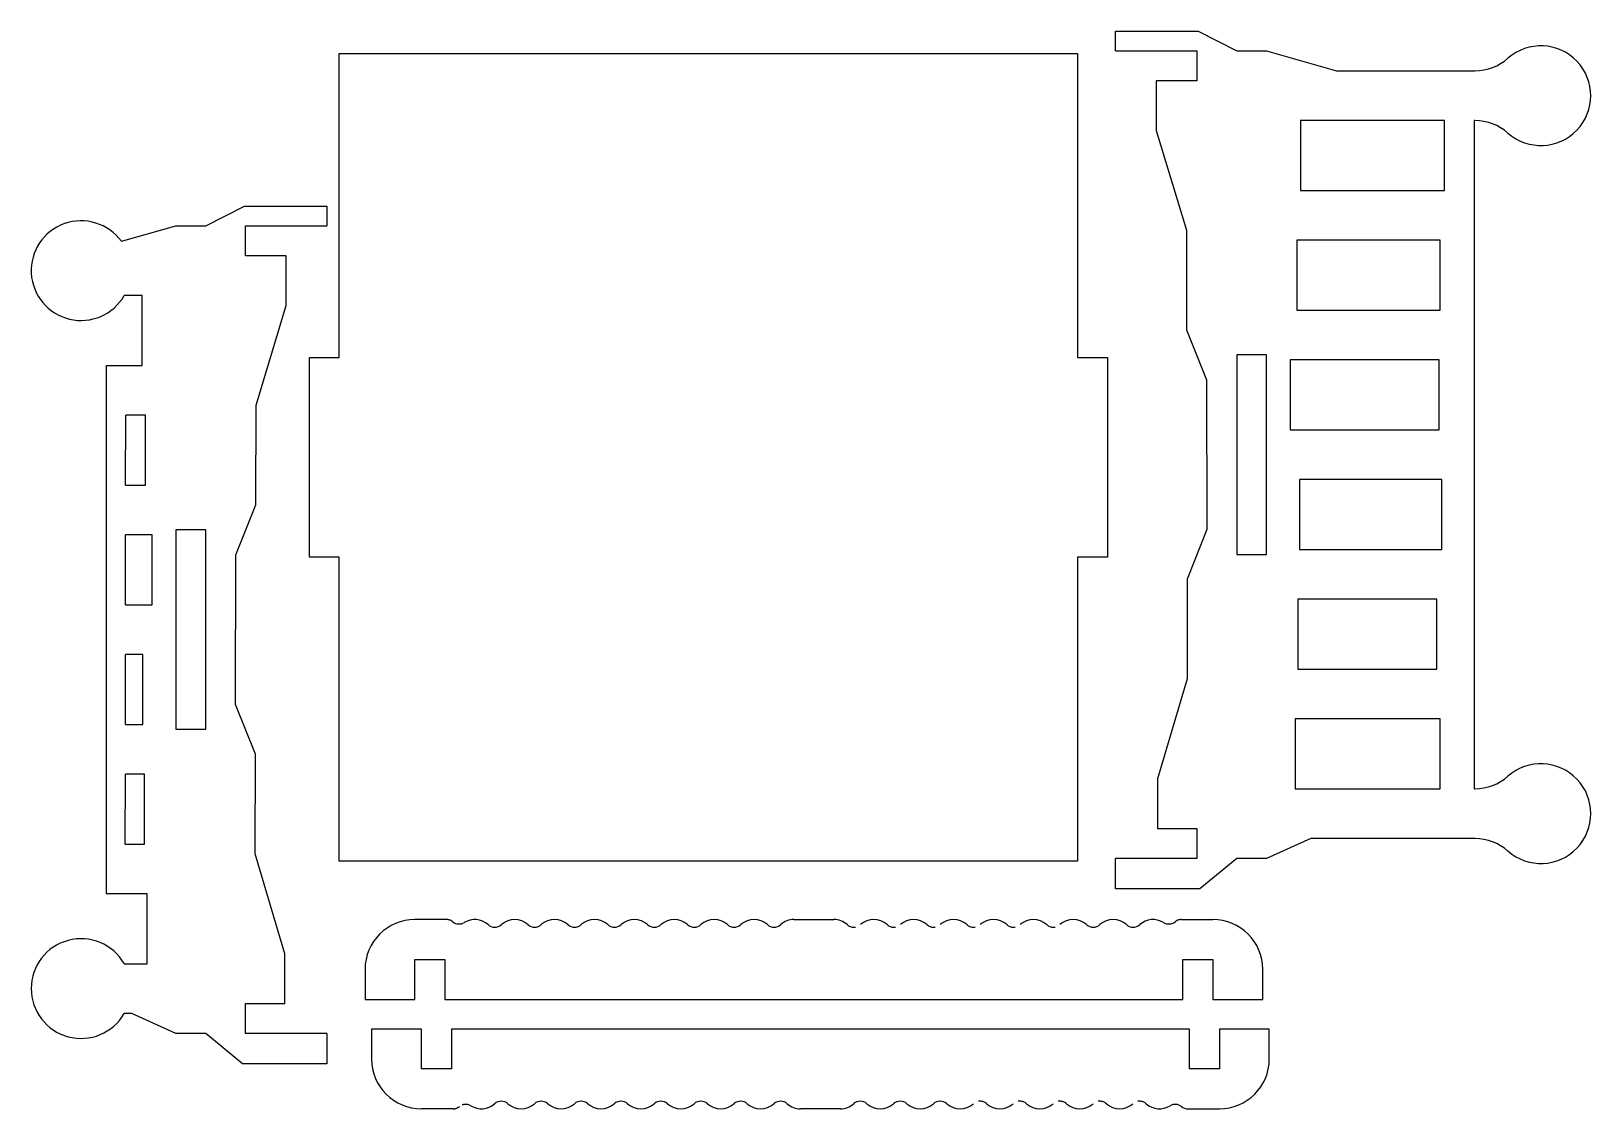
# Model space of a CAD drawing. Extents: x 114 to 374, y 85 to 266.
import ezdxf

# ---------------------------------------------------------------- set-up
doc = ezdxf.new("R2010")
doc.units = 0
doc.header["$MEASUREMENT"] = 0
doc.linetypes.add('HIDDEN', pattern=[4.5, 1.5, -1.5, 1.5])
doc.layers.add('2', color=7, linetype='Continuous')

msp = doc.modelspace()

# ---------------------------------------------------------------- linework, layer by layer
at = {"layer": '2', "color": 40, "linetype": 'Continuous'}
for p, q in [((294.86, 265.51), (308.65, 265.51)), ((294.86, 262.23), (294.86, 265.51)), ((308.65, 265.51), (315.11, 262.23)), ((165.17, 261.78), (288.5, 261.78)), ((165.17, 210.95), (165.17, 261.78)), ((288.5, 261.78), (288.5, 210.95)), ((294.86, 262.23), (308.44, 262.23)), ((308.44, 262.23), (308.44, 257.23)), ((315.11, 262.23), (320.11, 262.23)), ((320.11, 262.23), (331.78, 258.9)), ((331.78, 258.9), (354.92, 258.9)), ((301.65, 257.23), (301.67, 248.9)), ((308.44, 257.23), (301.65, 257.23)), ((349.81, 250.57), (325.75, 250.57)), ((325.75, 250.57), (325.75, 238.9)), ((349.81, 238.9), (349.81, 250.57)), ((354.79, 250.57), (354.79, 138.91)), ((301.67, 248.9), (306.7, 232.24)), ((325.75, 238.9), (349.81, 238.9)), ((142.85, 232.99), (149.32, 236.27)), ((149.32, 236.27), (163.1, 236.27)), ((163.1, 236.27), (163.1, 232.99)), ((128.76, 230.39), (137.85, 232.99)), ((137.85, 232.99), (142.85, 232.99)), ((149.52, 227.99), (149.52, 232.99)), ((149.52, 232.99), (163.1, 232.99)), ((306.7, 232.24), (306.74, 215.57)), ((349.1, 230.57), (325.18, 230.57)), ((325.18, 230.57), (325.18, 218.9)), ((349.1, 218.9), (349.1, 230.57)), ((156.31, 227.99), (149.52, 227.99)), ((156.29, 219.66), (156.31, 227.99)), ((132.21, 221.33), (129.24, 221.33)), ((132.21, 209.66), (132.21, 221.33)), ((151.26, 202.99), (156.29, 219.66)), ((325.18, 218.9), (349.1, 218.9)), ((306.74, 215.57), (310.09, 207.24)), ((320.11, 211.4), (315.11, 211.4)), ((315.11, 211.4), (315.11, 178.07)), ((320.11, 178.07), (320.11, 211.4)), ((126.19, 209.66), (126.19, 121.33)), ((126.19, 209.66), (132.21, 209.66)), ((160.17, 210.95), (165.17, 210.95)), ((160.17, 177.62), (160.17, 210.95)), ((288.5, 210.95), (293.5, 210.95)), ((293.5, 210.95), (293.5, 177.62)), ((348.96, 210.57), (324.05, 210.57)), ((324.05, 210.57), (324.05, 198.9)), ((348.96, 198.9), (348.96, 210.57)), ((310.09, 207.24), (310.14, 182.24)), ((129.47, 189.66), (129.48, 201.33)), ((132.78, 201.33), (129.48, 201.33)), ((132.78, 189.66), (132.78, 201.33)), ((151.23, 186.33), (151.26, 202.99)), ((324.05, 198.9), (348.96, 198.9)), ((349.39, 190.57), (325.61, 190.57)), ((325.61, 190.57), (325.61, 178.9)), ((349.39, 178.9), (349.39, 190.57)), ((129.47, 189.66), (132.78, 189.66)), ((147.88, 177.99), (151.23, 186.33)), ((129.45, 169.66), (129.46, 181.33)), ((133.92, 181.33), (129.46, 181.33)), ((133.92, 169.66), (133.92, 181.33)), ((137.85, 182.16), (137.85, 148.83)), ((142.85, 182.16), (137.85, 182.16)), ((142.85, 148.83), (142.85, 182.16)), ((310.14, 182.24), (306.82, 173.9)), ((147.83, 153), (147.88, 177.99)), ((165.17, 177.62), (160.17, 177.62)), ((165.17, 126.79), (165.17, 177.62)), ((288.5, 177.62), (288.5, 126.79)), ((293.5, 177.62), (288.5, 177.62)), ((315.11, 178.07), (320.11, 178.07)), ((325.61, 178.9), (349.39, 178.9)), ((306.82, 173.9), (306.85, 157.24)), ((129.45, 169.66), (133.92, 169.66)), ((348.53, 170.57), (325.33, 170.57)), ((325.33, 170.57), (325.33, 158.91)), ((348.53, 158.91), (348.53, 170.57)), ((129.43, 149.66), (129.44, 161.33)), ((132.35, 161.33), (129.44, 161.33)), ((132.35, 149.66), (132.35, 161.33)), ((306.85, 157.24), (301.89, 140.57)), ((325.33, 158.91), (348.53, 158.91)), ((151.14, 144.66), (147.83, 153)), ((129.43, 149.66), (132.35, 149.66)), ((137.85, 148.83), (142.85, 148.83)), ((324.9, 150.57), (324.9, 138.91)), ((349.1, 150.57), (324.9, 150.57)), ((349.1, 138.91), (349.1, 150.57)), ((151.11, 128), (151.14, 144.66)), ((129.41, 129.66), (129.42, 141.33)), ((132.64, 141.33), (129.42, 141.33)), ((132.64, 129.66), (132.64, 141.33)), ((301.89, 140.57), (301.9, 132.24)), ((324.9, 138.91), (349.1, 138.91)), ((301.9, 132.24), (308.44, 132.24)), ((308.44, 132.24), (308.44, 127.24)), ((327.47, 130.57), (320.11, 127.24)), ((354.92, 130.57), (327.47, 130.57)), ((129.41, 129.66), (132.64, 129.66)), ((156.08, 111.33), (151.11, 128)), ((288.5, 126.79), (165.17, 126.79)), ((308.44, 127.24), (294.86, 127.24)), ((294.86, 122.18), (294.86, 127.24)), ((315.11, 127.24), (308.94, 122.18)), ((320.11, 127.24), (315.11, 127.24)), ((133.06, 121.33), (126.19, 121.33)), ((133.06, 109.66), (133.06, 121.33)), ((308.94, 122.18), (294.86, 122.18)), ((183.09, 117.04), (177.8, 117.04)), ((241.14, 117.04), (247.8, 117.04)), ((305.85, 117.04), (311.13, 117.04)), ((129.24, 109.66), (133.06, 109.66)), ((156.06, 103), (156.08, 111.33)), ((177.8, 103.7), (177.8, 110.37)), ((177.8, 110.37), (182.8, 110.37)), ((182.8, 110.37), (182.8, 103.7)), ((306.13, 110.37), (311.13, 110.37)), ((306.13, 103.7), (306.13, 110.37)), ((311.13, 110.37), (311.13, 103.7)), ((169.47, 108.7), (169.47, 103.7)), ((319.47, 103.7), (319.47, 108.7)), ((149.52, 98), (149.52, 103)), ((149.52, 103), (156.06, 103)), ((169.47, 103.7), (177.8, 103.7)), ((182.8, 103.7), (306.13, 103.7)), ((311.13, 103.7), (319.47, 103.7)), ((137.85, 98), (130.49, 101.33)), ((142.85, 98), (137.85, 98)), ((149.02, 92.94), (142.85, 98)), ((163.1, 98), (149.52, 98)), ((163.1, 98), (163.1, 92.94)), ((178.89, 98.74), (170.56, 98.74)), ((170.56, 98.74), (170.56, 93.74)), ((178.89, 92.07), (178.89, 98.74)), ((183.89, 98.74), (183.89, 92.07)), ((307.22, 98.74), (183.89, 98.74)), ((307.22, 92.07), (307.22, 98.74)), ((312.22, 98.74), (312.22, 92.07)), ((320.55, 98.74), (312.22, 98.74)), ((320.55, 93.74), (320.55, 98.74)), ((163.1, 92.94), (149.02, 92.94)), ((183.89, 92.07), (178.89, 92.07)), ((312.22, 92.07), (307.22, 92.07)), ((184.18, 85.4), (178.89, 85.4)), ((248.89, 85.4), (242.22, 85.4)), ((306.93, 85.4), (312.22, 85.4))]:
    msp.add_line(p, q, dxfattribs=at)
at = {"layer": '2', "color": 40, "linetype": 'HIDDEN'}
for p, q in [((354.92, 250.57), (354.79, 250.57)), ((354.79, 138.91), (354.92, 138.91)), ((130.49, 101.33), (129.24, 101.33))]:
    msp.add_line(p, q, dxfattribs=at)
at = {"layer": '2', "color": 40, "linetype": 'Continuous'}
for centre, radius, start, end in [((354.92, 267.23), 8.33, 270, 311.4096), ((365.94, 254.73), 8.33, 228.5904, 131.4096), ((354.92, 242.24), 8.33, 48.5904, 90), ((122.02, 225.49), 8.33, 36.0296, 330), ((354.92, 147.24), 8.33, 270, 311.4096), ((365.94, 134.74), 8.33, 228.5904, 131.4096), ((354.92, 122.24), 8.33, 48.5904, 90), ((177.8, 108.7), 8.33, 90, 180), ((185.19, 117.96), 1.67, 231.0576, 301.5863), ((187.8, 113.7), 3.33, 48.1897, 121.5863), ((191.14, 117.43), 1.67, 228.1897, 311.8103), ((194.47, 113.7), 3.33, 48.1897, 131.8103), ((197.8, 117.43), 1.67, 228.1897, 311.8103), ((201.14, 113.7), 3.33, 48.1897, 131.8103), ((204.47, 117.43), 1.67, 228.1897, 311.8103), ((207.8, 113.7), 3.33, 48.1897, 131.8103), ((211.14, 117.43), 1.67, 228.1897, 311.8103), ((214.47, 113.7), 3.33, 48.1897, 131.8103), ((217.8, 117.43), 1.67, 228.1897, 311.8103), ((221.14, 113.7), 3.33, 48.1897, 131.8103), ((224.47, 117.43), 1.67, 228.1897, 311.8103), ((227.8, 113.7), 3.33, 48.1897, 131.8103), ((231.14, 117.43), 1.67, 228.1897, 311.8103), ((234.47, 113.7), 3.33, 48.1897, 131.8103), ((237.8, 117.43), 1.67, 228.1897, 311.8103), ((241.14, 113.7), 3.33, 90, 131.8103), ((247.8, 113.7), 3.33, 48.1897, 90), ((254.47, 113.7), 3.33, 48.1897, 131.8103), ((261.13, 113.7), 3.33, 48.1897, 131.8103), ((267.8, 113.7), 3.33, 48.1897, 131.8103), ((274.47, 113.7), 3.33, 48.1897, 131.8103), ((281.13, 113.7), 3.33, 48.1897, 131.8103), ((287.8, 113.7), 3.33, 48.1897, 131.8103), ((291.13, 117.43), 1.67, 228.1897, 311.8103), ((294.47, 113.7), 3.33, 48.1897, 131.8103), ((297.8, 117.43), 1.67, 228.1897, 311.8103), ((301.13, 113.7), 3.33, 58.4137, 131.8103), ((303.75, 117.96), 1.67, 238.4137, 308.9424), ((311.13, 108.7), 8.33, 0, 90), ((122.02, 105.5), 8.33, 30, 330), ((178.89, 93.74), 8.33, 180, 270), ((312.22, 93.74), 8.33, 270, 0), ((188.89, 88.74), 3.33, 238.4137, 311.8103), ((192.22, 85.01), 1.67, 48.1897, 131.8103), ((195.56, 88.74), 3.33, 228.1897, 311.8103), ((198.89, 85.01), 1.67, 48.1897, 131.8103), ((202.22, 88.74), 3.33, 228.1897, 311.8103), ((205.56, 85.01), 1.67, 48.1897, 131.8103), ((208.89, 88.74), 3.33, 228.1897, 311.8103), ((212.22, 85.01), 1.67, 48.1897, 131.8103), ((215.56, 88.74), 3.33, 228.1897, 311.8103), ((218.89, 85.01), 1.67, 48.1897, 131.8103), ((222.22, 88.74), 3.33, 228.1897, 311.8103), ((225.56, 85.01), 1.67, 48.1897, 131.8103), ((228.89, 88.74), 3.33, 228.1897, 311.8103), ((232.22, 85.01), 1.67, 48.1897, 131.8103), ((235.55, 88.74), 3.33, 228.1897, 311.8103), ((238.89, 85.01), 1.67, 48.1897, 131.8103), ((242.22, 88.74), 3.33, 228.1897, 270), ((248.89, 88.74), 3.33, 270, 311.8103), ((252.22, 85.01), 1.67, 48.1897, 131.8103), ((255.55, 88.74), 3.33, 228.1897, 311.8103), ((258.89, 85.01), 1.67, 48.1897, 131.8103), ((262.22, 88.74), 3.33, 228.1897, 311.8103), ((265.55, 85.01), 1.67, 48.1897, 131.8103), ((268.89, 88.74), 3.33, 228.1897, 311.8103), ((275.55, 88.74), 3.33, 228.1897, 311.8103), ((282.22, 88.74), 3.33, 228.1897, 311.8103), ((288.89, 88.74), 3.33, 228.1897, 311.8103), ((295.55, 88.74), 3.33, 228.1897, 311.8103), ((302.22, 88.74), 3.33, 228.1897, 301.5863), ((304.84, 84.48), 1.67, 51.0576, 121.5863), ((306.93, 87.07), 1.67, 231.0576, 270)]:
    msp.add_arc(centre, radius, start, end, dxfattribs=at)
at = {"layer": '2', "color": 40, "linetype": 'HIDDEN'}
for centre, start, end in [((183.09, 115.37), 51.0576, 90), ((251.13, 117.43), 228.1897, 311.8103), ((257.8, 117.43), 228.1897, 311.8103), ((264.47, 117.43), 228.1897, 311.8103), ((271.13, 117.43), 228.1897, 311.8103), ((277.8, 117.43), 228.1897, 311.8103), ((284.47, 117.43), 228.1897, 311.8103), ((305.85, 115.37), 90, 128.9424), ((186.27, 84.48), 58.4137, 128.9424), ((272.22, 85.01), 48.1897, 131.8103), ((278.89, 85.01), 48.1897, 131.8103), ((285.55, 85.01), 48.1897, 131.8103), ((292.22, 85.01), 48.1897, 131.8103), ((298.89, 85.01), 48.1897, 131.8103), ((184.18, 87.07), 270, 308.9424)]:
    msp.add_arc(centre, 1.67, start, end, dxfattribs=at)

doc.saveas('drawing.dxf')
